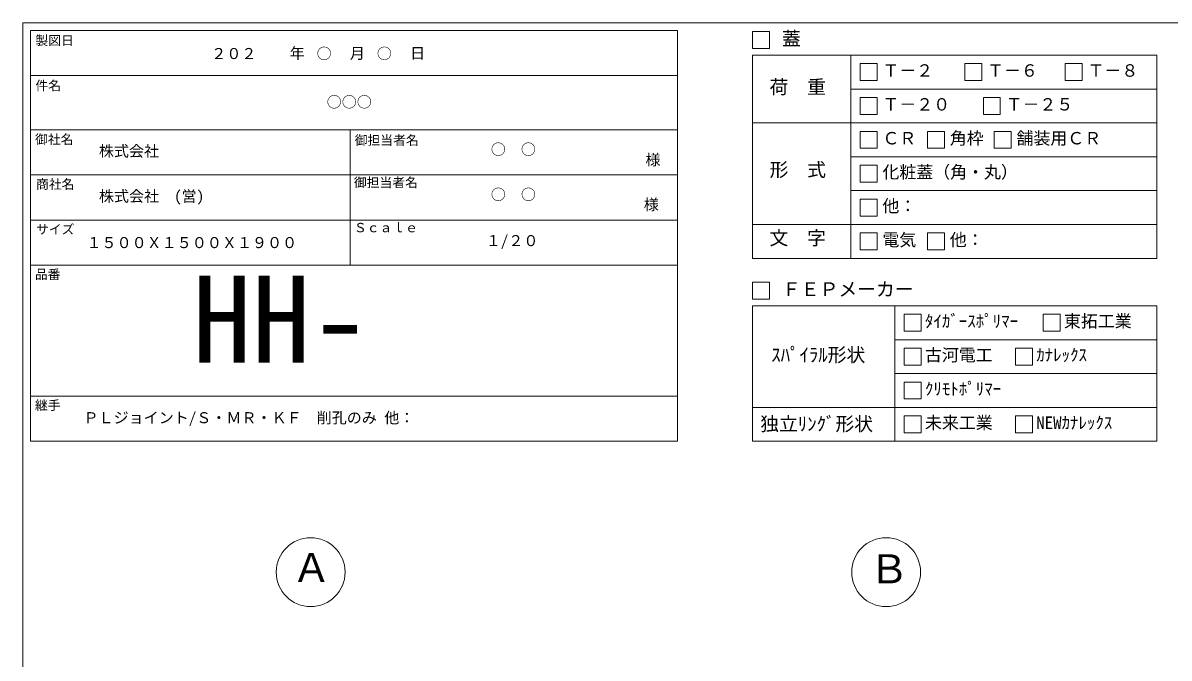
# Model space of a CAD drawing. Units: millimetres, scale not verified. Extents: x -6420 to 6420, y -3026 to 3027.
# Drawn here: x -1740 to 2323, y 776 to 3027 of the extents above; entities that cross this region are included whole.
import ezdxf
from ezdxf.enums import TextEntityAlignment as Align

# ---------------------------------------------------------------- set-up
doc = ezdxf.new("R2010")
doc.units = ezdxf.units.MM
doc.header["$LTSCALE"] = 20
for name, color, linetype, lineweight in [('0-2_waku', 7, 'Continuous', 18), ('0-3_gaikei', 7, 'Continuous', 18), ('0-D_文字１', 7, 'Continuous', 18), ('1-4_文字２', 7, 'Continuous', 5)]:
    doc.layers.add(name, color=color, linetype=linetype, lineweight=lineweight)
doc.styles.add('ＭＳ ゴシック', font='')
doc.styles.get('ＭＳ ゴシック').set_extended_font_data('MS Gothic')

msp = doc.modelspace()

# ---------------------------------------------------------------- linework, layer by layer
at = {"layer": '0-2_waku'}
for p, q in [((-1740, 3026.61), (-1740, -2673.39)), ((-1713.33, 2999.94), (-1713.33, 1543.94)), ((-1713.33, 2999.94), (580, 2999.94)), ((-1713.33, 2999.94), (-1713.33, 1543.94)), ((-1713.33, 2999.94), (580, 2999.94)), ((-1713.33, 2999.94), (-1713.33, 1543.94)), ((580, 2999.94), (580, 1543.94)), ((846.67, 2912.24), (2280, 2912.24)), ((846.67, 2912.24), (846.67, 2192.24)), ((1194.22, 2912.24), (1194.22, 2192.24)), ((2280, 2912.24), (2280, 2192.24)), ((-1713.33, 2839.94), (580, 2839.94)), ((-1713.33, 2839.94), (580, 2839.94)), ((-1713.33, 2839.94), (580, 2839.94)), ((-1713.33, 2839.94), (580, 2839.94)), ((1194.22, 2792.24), (2280, 2792.24)), ((-1713.33, 2647.94), (580, 2647.94)), ((-1713.33, 2647.94), (580, 2647.94)), ((-580, 2647.94), (-580, 2167.94)), ((846.67, 2672.24), (2280, 2672.24)), ((1194.22, 2552.24), (2280, 2552.24)), ((-1713.33, 2487.94), (580, 2487.94)), ((1194.22, 2432.24), (2280, 2432.24)), ((-1713.33, 2327.94), (580, 2327.94)), ((846.67, 2312.24), (2280, 2312.24)), ((-1713.33, 2167.94), (580, 2167.94)), ((846.67, 2192.24), (2280, 2192.24)), ((846.67, 2023.94), (2280, 2023.94)), ((846.67, 2023.94), (846.67, 1543.94)), ((1350.42, 2023.94), (1350.42, 1543.94)), ((2280, 2023.94), (2280, 1543.94)), ((1350.42, 1903.94), (2280, 1903.94)), ((1350.42, 1783.94), (2280, 1783.94)), ((-1713.33, 1703.94), (580, 1703.94)), ((846.67, 1663.94), (2280, 1663.94)), ((-1713.33, 1543.94), (580, 1543.94)), ((846.67, 1543.94), (2280, 1543.94)), ((846.67, 1543.94), (2280, 1543.94))]:
    msp.add_line(p, q, dxfattribs=at)
msp.add_lwpolyline([(-1740, 3026.61), (6420, 3026.61), (6420, -2673.39)], dxfattribs=at)
at = {"layer": '0-3_gaikei'}
for centre in [(-720, 1080.04), (1320, 1080.04)]:
    msp.add_circle(centre, 121.88, dxfattribs=at)
at = {"layer": '0-D_文字１'}
for p, q in [((846.67, 2995.99), (846.67, 2935.99)), ((846.67, 2935.99), (906.67, 2935.99)), ((1227.96, 2882.24), (1287.96, 2882.24)), ((1227.96, 2882.24), (1227.96, 2822.24)), ((1227.96, 2882.24), (1227.96, 2822.24)), ((1227.96, 2882.24), (1287.96, 2882.24)), ((1227.96, 2882.24), (1227.96, 2822.24)), ((1227.96, 2882.24), (1287.96, 2882.24)), ((1287.96, 2882.24), (1287.96, 2822.24)), ((1287.96, 2882.24), (1287.96, 2822.24)), ((1287.96, 2882.24), (1287.96, 2822.24)), ((1598.74, 2882.24), (1658.74, 2882.24)), ((1598.74, 2882.24), (1598.74, 2822.24)), ((1658.74, 2882.24), (1658.74, 2822.24)), ((1955.01, 2882.24), (2015.01, 2882.24)), ((1955.01, 2882.24), (1955.01, 2822.24)), ((2015.01, 2882.24), (2015.01, 2822.24)), ((1227.96, 2822.24), (1287.96, 2822.24)), ((1227.96, 2822.24), (1287.96, 2822.24)), ((1227.96, 2822.24), (1287.96, 2822.24)), ((1598.74, 2822.24), (1658.74, 2822.24)), ((1955.01, 2822.24), (2015.01, 2822.24)), ((1227.96, 2762.24), (1287.96, 2762.24)), ((1227.96, 2762.24), (1227.96, 2702.24)), ((1287.96, 2762.24), (1287.96, 2702.24)), ((1664.6, 2762.24), (1724.6, 2762.24)), ((1664.6, 2762.24), (1664.6, 2702.24)), ((1724.6, 2762.24), (1724.6, 2702.24)), ((1227.96, 2702.24), (1287.96, 2702.24)), ((1664.6, 2702.24), (1724.6, 2702.24)), ((1227.96, 2642.24), (1287.96, 2642.24)), ((1227.96, 2642.24), (1227.96, 2582.24)), ((1227.96, 2642.24), (1227.96, 2582.24)), ((1287.96, 2642.24), (1287.96, 2582.24)), ((1287.96, 2642.24), (1287.96, 2582.24)), ((1466.62, 2642.24), (1526.62, 2642.24)), ((1466.62, 2642.24), (1466.62, 2582.24)), ((1526.62, 2642.24), (1526.62, 2582.24)), ((1703.29, 2642.24), (1763.29, 2642.24)), ((1703.29, 2642.24), (1703.29, 2582.24)), ((1763.29, 2642.24), (1763.29, 2582.24)), ((1227.96, 2582.24), (1287.96, 2582.24)), ((1227.96, 2582.24), (1287.96, 2582.24)), ((1466.62, 2582.24), (1526.62, 2582.24)), ((1703.29, 2582.24), (1763.29, 2582.24)), ((1227.96, 2522.24), (1227.96, 2462.24)), ((1287.96, 2522.24), (1287.96, 2462.24)), ((1227.96, 2462.24), (1287.96, 2462.24)), ((1227.96, 2402.24), (1287.96, 2402.24)), ((1227.96, 2402.24), (1227.96, 2342.24)), ((1227.96, 2402.24), (1227.96, 2342.24)), ((1287.96, 2402.24), (1287.96, 2342.24)), ((1287.96, 2402.24), (1287.96, 2342.24)), ((1227.96, 2342.24), (1287.96, 2342.24)), ((1227.96, 2342.24), (1287.96, 2342.24)), ((1227.96, 2282.24), (1227.96, 2222.24)), ((1466.62, 2282.24), (1466.62, 2222.24)), ((1227.96, 2222.24), (1287.96, 2222.24)), ((1466.62, 2222.24), (1526.62, 2222.24)), ((846.67, 2107.69), (846.67, 2047.69)), ((846.67, 2047.69), (906.67, 2047.69)), ((1384.16, 1993.94), (1384.16, 1933.94)), ((1876.94, 1993.94), (1936.94, 1993.94)), ((1876.94, 1993.94), (1876.94, 1933.94)), ((1876.94, 1993.94), (1936.94, 1993.94)), ((1876.94, 1993.94), (1876.94, 1933.94)), ((1876.94, 1993.94), (1936.94, 1993.94)), ((1876.94, 1993.94), (1876.94, 1933.94)), ((1936.94, 1993.94), (1936.94, 1933.94)), ((1936.94, 1993.94), (1936.94, 1933.94)), ((1936.94, 1993.94), (1936.94, 1933.94)), ((1384.16, 1933.94), (1444.16, 1933.94)), ((1876.94, 1933.94), (1936.94, 1933.94)), ((1876.94, 1933.94), (1936.94, 1933.94)), ((1876.94, 1933.94), (1936.94, 1933.94)), ((1384.16, 1873.94), (1444.16, 1873.94)), ((1384.16, 1873.94), (1384.16, 1813.94)), ((1444.16, 1873.94), (1444.16, 1813.94)), ((1778.7, 1873.94), (1778.7, 1813.94)), ((1384.16, 1813.94), (1444.16, 1813.94)), ((1778.7, 1813.94), (1838.7, 1813.94)), ((1384.16, 1753.94), (1384.16, 1693.94)), ((1384.16, 1693.94), (1444.16, 1693.94)), ((1384.16, 1633.94), (1444.16, 1633.94)), ((1384.16, 1633.94), (1384.16, 1573.94)), ((1444.16, 1633.94), (1444.16, 1573.94)), ((1778.7, 1633.94), (1838.7, 1633.94)), ((1778.7, 1633.94), (1778.7, 1573.94)), ((1838.7, 1633.94), (1838.7, 1573.94)), ((1384.16, 1573.94), (1444.16, 1573.94)), ((1778.7, 1573.94), (1838.7, 1573.94))]:
    msp.add_line(p, q, dxfattribs=at)
for points in [[(846.67, 2995.99), (906.67, 2995.99), (906.67, 2935.99)], [(846.67, 2995.99), (906.67, 2995.99), (906.67, 2935.99)], [(1227.96, 2642.24), (1287.96, 2642.24), (1287.96, 2582.24)], [(1227.96, 2642.24), (1227.96, 2582.24), (1287.96, 2582.24)], [(1227.96, 2522.24), (1287.96, 2522.24), (1287.96, 2462.24)], [(1227.96, 2402.24), (1287.96, 2402.24), (1287.96, 2342.24)], [(1227.96, 2402.24), (1227.96, 2342.24), (1287.96, 2342.24)], [(1227.96, 2282.24), (1287.96, 2282.24), (1287.96, 2222.24)], [(1466.62, 2282.24), (1526.62, 2282.24), (1526.62, 2222.24)], [(846.67, 2107.69), (906.67, 2107.69), (906.67, 2047.69)], [(1384.16, 1993.94), (1444.16, 1993.94), (1444.16, 1933.94)], [(1778.7, 1873.94), (1838.7, 1873.94), (1838.7, 1813.94)], [(1384.16, 1753.94), (1444.16, 1753.94), (1444.16, 1693.94)]]:
    msp.add_lwpolyline(points, dxfattribs=at)

# ---------------------------------------------------------------- texts
at = {"layer": '0-D_文字１', "style": 'ＭＳ ゴシック'}
for s, height, p in [('製図日', 33.24, (-1695.64, 2938.01)), ('蓋', 48.88, (950.78, 2932.1)), ('\u3000\u3000年\u3000\u3000\u3000月\u3000\u3000\u3000日', 39.1, (-900.92, 2887.87)), ('Ｔ－２', 43.99, (1306.81, 2822.89)), ('Ｔ－６', 43.99, (1677.59, 2822.89)), ('Ｔ－８', 43.99, (2033.87, 2822.89)), ('件名', 33.24, (-1695.64, 2778.01)), ('荷\u3000重', 48.88, (906.62, 2760.5)), ('Ｔ－２０', 43.99, (1306.81, 2702.89)), ('Ｔ－２５', 43.99, (1743.46, 2702.89)), ('ＣＲ', 43.99, (1306.81, 2582.89)), ('角枠', 43.99, (1545.48, 2582.89)), ('舗装用ＣＲ', 43.99, (1782.15, 2582.89)), ('御社名', 33.24, (-1696.94, 2587.34)), ('御担当者名', 33.24, (-563.72, 2584.39)), ('御担当者名', 33.24, (-563.72, 2584.39)), ('様', 39.1, (466.6, 2510.39)), ('形\u3000式', 48.88, (906.62, 2467.22)), ('化粧蓋（角・丸）', 43.99, (1306.81, 2462.89)), ('御担当者名', 33.24, (-566.67, 2434.65)), ('商社名', 33.24, (-1693.46, 2428.62)), ('様', 39.1, (460.61, 2351.83)), ('他：', 43.99, (1306.81, 2342.89)), ('サイズ', 33.24, (-1693.46, 2268.62)), ('Ｓｃａｌｅ', 33.24, (-566.67, 2274.65)), ('１/２０', 39.1, (-99.2, 2223.76)), ('文\u3000字', 48.88, (906.62, 2225.24)), ('電気', 43.99, (1306.81, 2222.89)), ('他：', 43.99, (1545.48, 2222.89)), ('１５００Ｘ１５００Ｘ１９００', 39.1, (-1514.73, 2216.84)), ('品番', 33.24, (-1697.46, 2109.09)), ('HH-', 307.9, (-1139.03, 1730.39)), ('ＦＥＰメーカー', 48.88, (950.78, 2043.8)), ('ﾀｲｶﾞｰｽﾎﾟﾘﾏｰ', 43.99, (1457.45, 1934.59)), ('東拓工業', 43.99, (1950.23, 1934.59)), ('ｽﾊﾟｲﾗﾙ形状', 48.88, (912.82, 1811.06)), ('古河電工', 43.99, (1457.45, 1814.59)), ('ｶﾅﾚｯｸｽ', 43.99, (1851.99, 1814.59)), ('ｸﾘﾓﾄﾎﾟﾘﾏｰ', 43.99, (1457.45, 1694.59)), ('継手', 33.24, (-1697.46, 1645.09)), ('ＰＬジョイント/Ｓ・ＭＲ・ＫＦ\u3000削孔のみ 他：', 39.1, (-1525.35, 1596.21)), ('独立ﾘﾝｸﾞ形状', 48.88, (873.45, 1566.42)), ('未来工業', 43.99, (1457.45, 1574.59)), ('NEWｶﾅﾚｯｸｽ', 43.99, (1851.99, 1574.59)), ('Ａ', 103.1, (-787.52, 1013.92)), ('Ｂ', 103.1, (1259.82, 1009.28))]:
    msp.add_text(s, height=height, dxfattribs=at).set_placement(p, align=Align.BOTTOM_LEFT)
at = {"layer": '1-4_文字２', "style": 'ＭＳ ゴシック'}
for s, p in [('\u3000\u3000２０２\u3000\u3000\u3000\u3000○\u3000\u3000\u3000○', (-1178.89, 2886.84)), ('○○○', (-663.31, 2715.07)), ('○\u3000○', (-81.62, 2547.24)), ('株式会社', (-1470.67, 2541.39)), ('株式会社\u3000(営)', (-1470.67, 2381.39)), ('○\u3000○', (-81.62, 2387.24))]:
    msp.add_text(s, height=39.1, dxfattribs=at).set_placement(p, align=Align.BOTTOM_LEFT)

doc.saveas('drawing.dxf')
